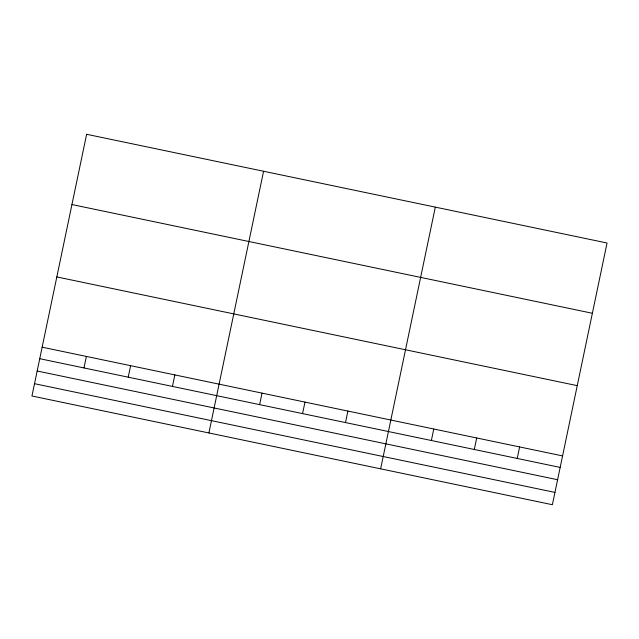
<?xml version="1.0" encoding="UTF-8"?>
<svg xmlns="http://www.w3.org/2000/svg" width="639" height="639" viewBox="0 0 639 639"><rect width="100%" height="100%" fill="white"/><g stroke="black" fill="none" stroke-linecap="round" stroke-linejoin="round"><path stroke-width="0.96" d="M83.981 367.936L86.385 356.434M128.215 377.178L130.62 365.676M172.45 386.419L174.854 374.917M208.897 432.962L263.572 171.252M259.618 404.631L262.022 393.129M302.559 413.601L304.963 402.099M345.491 422.571L347.896 411.069M380.636 468.834L435.311 207.132M431.365 440.511L433.769 429.009M474.298 449.481L476.702 437.979M517.231 458.451L519.635 446.941M71.943 204.544L592.369 313.27M56.823 276.935L577.249 385.652M42.142 347.193L562.568 455.911M39.738 358.695L560.163 467.421M37.174 371.003L557.599 479.729M34.522 383.688L554.948 492.405M86.624 134.286L31.95 395.996L552.376 504.714L607.05 243.004L86.624 134.286"/></g></svg>
